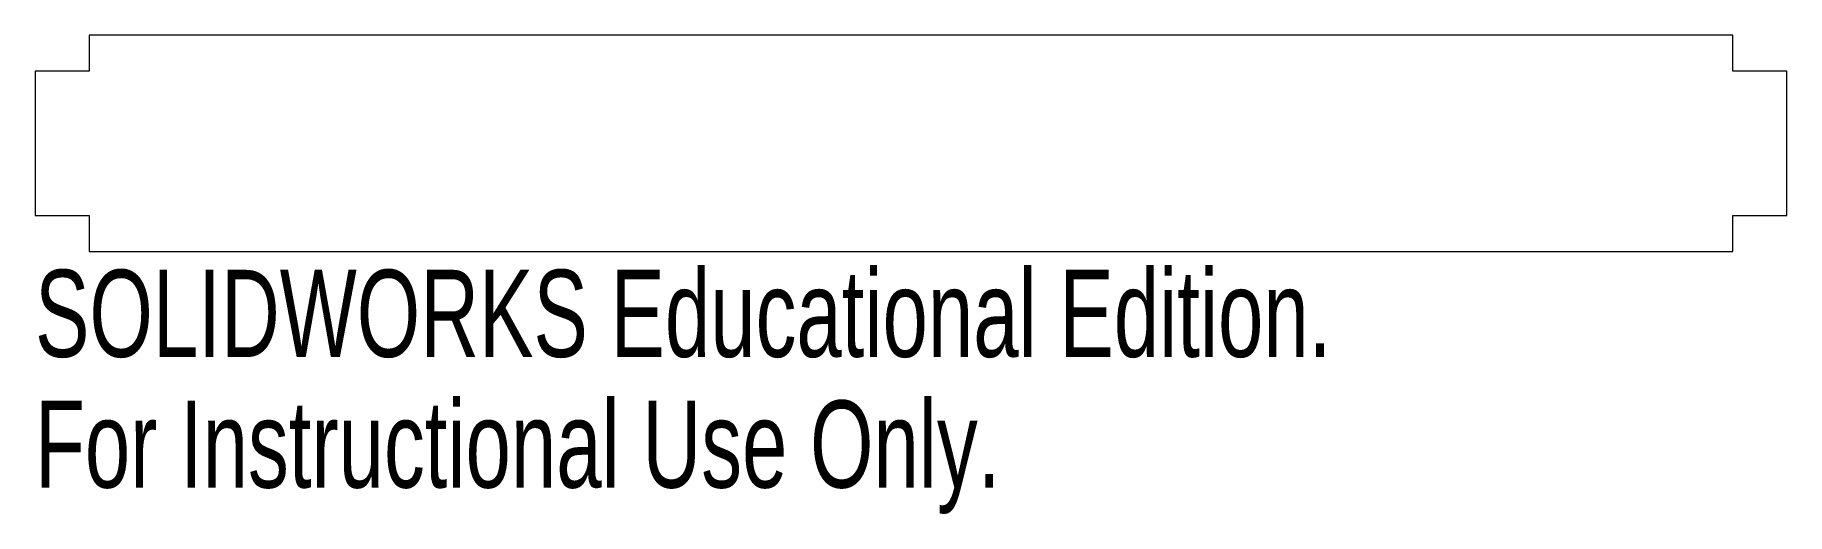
# Model space of a CAD drawing. Header units: millimetres. Extents: x -48.6 to 48.6, y -20.6 to 6.
import ezdxf

# ---------------------------------------------------------------- set-up
doc = ezdxf.new("R2010")
doc.units = ezdxf.units.MM
doc.styles.add('SLDTEXTSTYLE0', font='TXT', dxfattribs={"width": 0.7})

msp = doc.modelspace()

# ---------------------------------------------------------------- linework, layer by layer
at = {"color": 7, "linetype": 'Continuous', "lineweight": 15}
for p, q in [((45.6, 6), (-45.6, 6)), ((-45.6, 6), (-45.6, 4)), ((45.6, 4), (45.6, 6)), ((-45.6, 4), (-48.6, 4)), ((-48.6, 4), (-48.6, -4)), ((48.6, 4), (45.6, 4)), ((48.6, -4), (48.6, 4)), ((-48.6, -4), (-45.6, -4)), ((-45.6, -4), (-45.6, -6)), ((45.6, -6), (45.6, -4)), ((45.6, -4), (48.6, -4)), ((-45.6, -6), (45.6, -6))]:
    msp.add_line(p, q, dxfattribs=at)

# ---------------------------------------------------------------- texts
at = {"color": 7, "linetype": 'Continuous', "char_height": 4.83362, "attachment_point": 1, "style": 'SLDTEXTSTYLE0'}
for s, insert in [('SOLIDWORKS Educational Edition.', (-48.6, -7.02)), ('For Instructional Use Only.', (-48.6, -14.27))]:
    msp.add_mtext(s, dxfattribs=dict(at, insert=insert))

doc.saveas('drawing.dxf')
